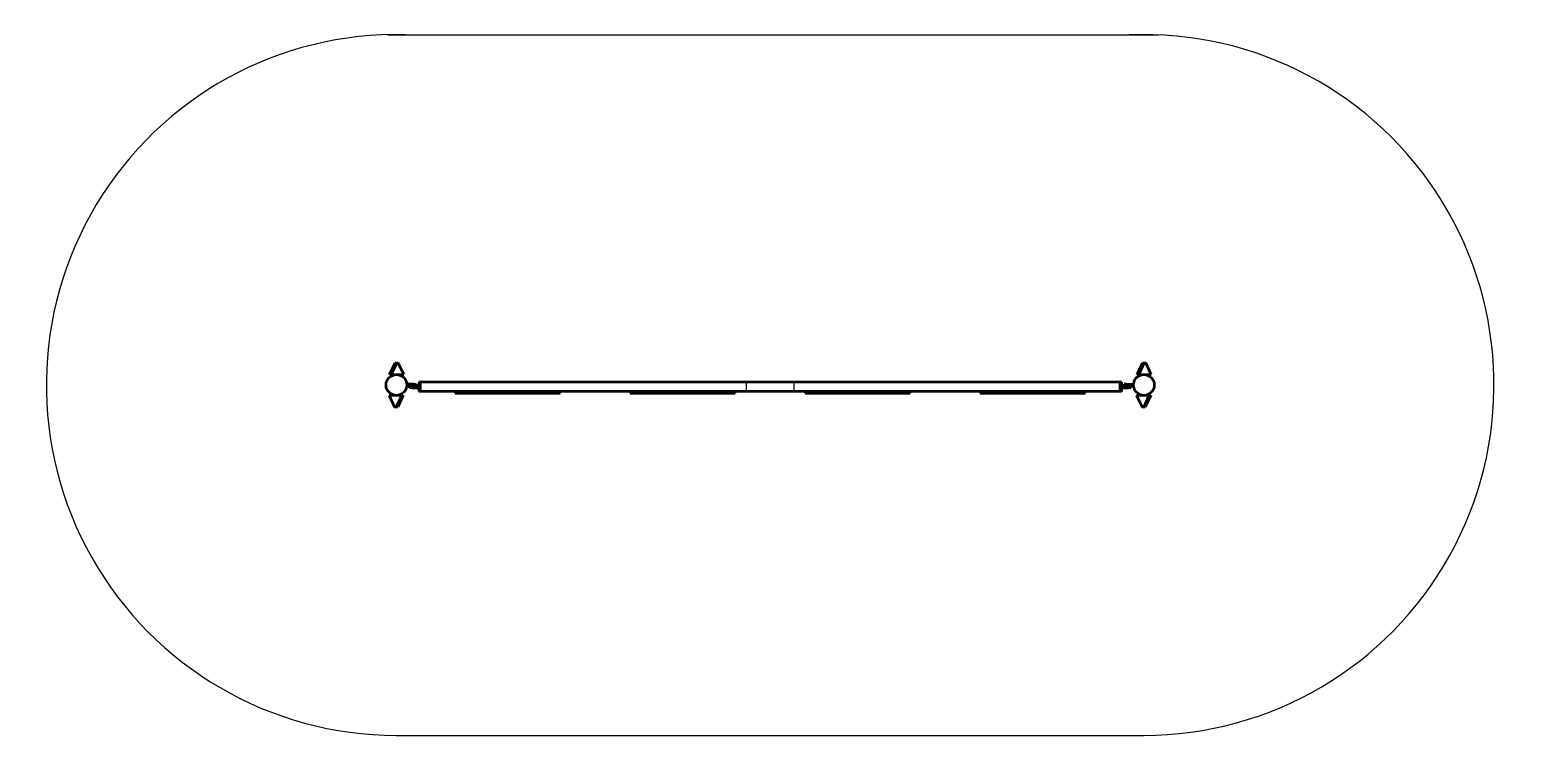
# Model space of a CAD drawing. Header units: millimetres. Extents: x 2767 to 9116, y 2700 to 5721.
import ezdxf

# ---------------------------------------------------------------- set-up
doc = ezdxf.new("R2010")
doc.units = ezdxf.units.MM
doc.header["$LTSCALE"] = 20
doc.layers.add('Viditelná (ISO)', color=7, linetype='Continuous', lineweight=50)

# ---------------------------------------------------------------- blocks, each defined once
blk = doc.blocks.new('VVZ-OP1-002')
for p, q in [((-37.7, 1499.5), (3265.6, 1498.7)), ((0, -1500), (3202.9, -1500))]:
    blk.add_line(p, q)
for centre, start, end in [((0, 0), 88.52986, 270), ((3202.9, 0), 270, 92.36548), ((0, 0), 358.93042, 0.45837), ((3202.9, 0), 179.54163, 181.06958)]:
    blk.add_arc(centre, 1500, start, end)
at = {"layer": 'Viditelná (ISO)'}
for p, q in [((-29.5, 45.1), (-5.9, 94.6)), ((1.1, 94.6), (-22.5, 45.1)), ((-5.9, 94.6), (1.1, 94.6)), ((1.1, 94.6), (7.9, 94.6)), ((31.5, 45.1), (7.9, 94.6)), ((3173.4, 45.1), (3197, 94.6)), ((3204, 94.6), (3180.4, 45.1)), ((3197, 94.6), (3204, 94.6)), ((3204, 94.6), (3210.8, 94.6)), ((3234.4, 45.1), (3210.8, 94.6)), ((-22.5, 45.1), (-29.5, 45.1)), ((-22.5, 45.1), (31.5, 45.1)), ((74.4, 4), (44.4, 4)), ((44.4, 4), (44.4, -4)), ((74.4, 4), (84.4, 4)), ((84.4, 4), (84.4, -4)), ((101.4, 12), (96.4, 12)), ((96.4, 12), (96.4, 4)), ((96.4, -20), (96.4, 4)), ((3101.5, 12), (101.4, 12)), ((101.4, 4), (101.4, 12)), ((101.4, 12), (101.4, 4)), ((101.4, 4), (101.4, -20)), ((101.4, -20), (101.4, 4)), ((3101.5, 4), (3101.5, 12)), ((3106.5, 12), (3101.5, 12)), ((3101.5, 12), (3101.5, 4)), ((3101.5, 4), (3101.5, -20)), ((3101.5, -20), (3101.5, 4)), ((3106.5, 12), (3106.5, 4)), ((3106.5, -20), (3106.5, 4)), ((3128.5, 4), (3118.5, 4)), ((3118.5, -4), (3118.5, 4)), ((3128.5, 4), (3158.5, 4)), ((3158.5, -4), (3158.5, 4)), ((3180.4, 45.1), (3173.4, 45.1)), ((3180.4, 45.1), (3234.4, 45.1)), ((-31.5, -45.1), (-7.9, -94.6)), ((22.5, -45.1), (-31.5, -45.1)), ((-1.1, -94.6), (22.5, -45.1)), ((29.5, -45.1), (5.9, -94.6)), ((22.5, -45.1), (29.5, -45.1)), ((74.4, -4), (44.4, -4)), ((56.4, -12), (56.4, -4)), ((66.4, -12), (56.4, -12)), ((66.4, -4), (96.4, -4)), ((66.4, -12), (96.4, -12)), ((96.4, -12), (96.4, -4)), ((96.4, -20), (96.4, -28)), ((101.4, -28), (96.4, -28)), ((101.4, -28), (101.4, -20)), ((101.4, -20), (101.4, -28)), ((3101.5, -28), (101.4, -28)), ((251.4, -28), (251.4, -35)), ((251.4, -35), (701.4, -35)), ((701.4, -35), (701.4, -28)), ((1001.4, -28), (1001.4, -35)), ((1001.4, -35), (1451.4, -35)), ((1451.4, -35), (1451.4, -28)), ((1751.4, -28), (1751.4, -35)), ((1751.4, -35), (2201.4, -35)), ((2201.4, -35), (2201.4, -28)), ((2501.4, -28), (2501.4, -35)), ((2501.4, -35), (2951.5, -35)), ((2951.5, -35), (2951.5, -28)), ((3101.5, -28), (3101.5, -20)), ((3101.5, -20), (3101.5, -28)), ((3106.5, -28), (3101.5, -28)), ((3106.5, -4), (3136.5, -4)), ((3106.5, -12), (3106.5, -4)), ((3106.5, -12), (3136.5, -12)), ((3106.5, -20), (3106.5, -28)), ((3128.5, -4), (3158.5, -4)), ((3146.5, -12), (3136.5, -12)), ((3146.5, -12), (3146.5, -4)), ((3171.4, -45.1), (3195, -94.6)), ((3225.4, -45.1), (3171.4, -45.1)), ((3201.8, -94.6), (3225.4, -45.1)), ((3232.4, -45.1), (3208.8, -94.6)), ((3225.4, -45.1), (3232.4, -45.1)), ((-1.1, -94.6), (-7.9, -94.6)), ((5.9, -94.6), (-1.1, -94.6)), ((3201.8, -94.6), (3195, -94.6)), ((3208.8, -94.6), (3201.8, -94.6))]:
    blk.add_line(p, q, dxfattribs=at)
for centre in [(0, 0), (3202.9, 0)]:
    blk.add_circle(centre, 44.5, dxfattribs=at)

msp = doc.modelspace()

# ---------------------------------------------------------------- block references
msp.add_blockref('VVZ-OP1-002', (4338.55, 4200))

doc.saveas('drawing.dxf')
